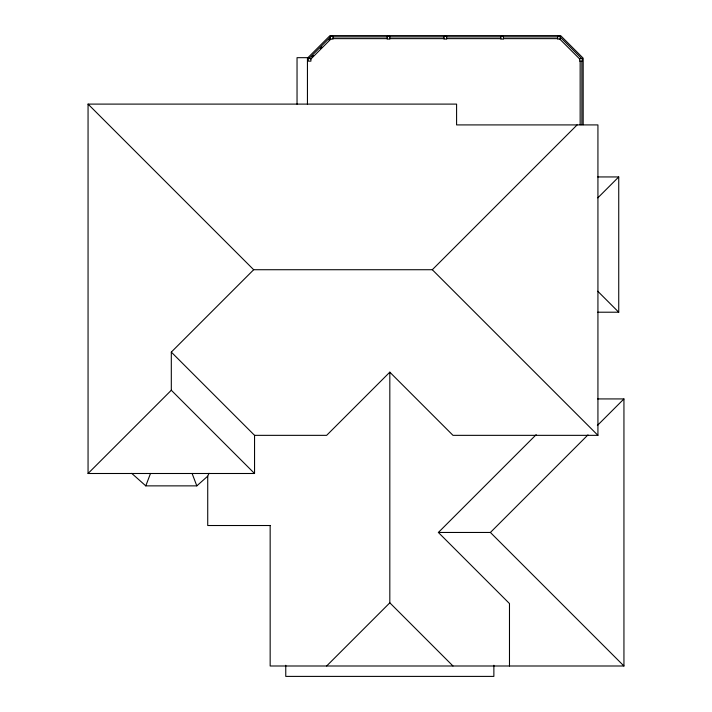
<?xml version="1.0" encoding="UTF-8"?>
<svg xmlns="http://www.w3.org/2000/svg" width="712" height="712" viewBox="0 0 712 712"><rect width="100%" height="100%" fill="white"/><g stroke="black" fill="none" stroke-linecap="round" stroke-linejoin="round"><path stroke-width="1.07" d="M131.711 473.347L145.791 485.869L150.517 473.427M270.542 525.518L207.726 525.518L207.726 476.168L209.017 473.284M308.919 58.544L330.386 37.077M311.705 56.987L313.262 55.429M320.267 48.425L321.824 46.867M328.828 39.863L330.386 38.306M310.913 59.007L330.849 39.071M171.307 352.102L253.677 269.723L432.309 269.723L597.929 435.344L452.992 435.344L389.82 372.162L326.639 435.344L254.549 435.344L171.307 352.102L171.307 390.247L254.549 473.498L254.549 435.344M254.549 473.498L88.057 473.498L171.307 390.247M432.309 269.723L577.112 124.912M597.813 197.865L618.737 176.941L597.769 176.941M509.481 665.996L509.481 603.562L438.378 532.46L536.207 434.632M326.639 665.996L389.82 602.815L389.82 372.162M438.378 532.46L490.399 532.46L587.987 434.881M597.368 425.5L623.943 398.925L597.653 398.925M145.791 485.869L196.815 485.869L207.726 476.168M332.985 36.899L387.195 36.899M389.802 36.899L444.012 36.899M446.611 36.899L500.83 36.899M503.428 36.899L557.647 36.899M332.985 38.635L387.195 38.635M389.802 38.635L444.012 38.635M446.611 38.635L500.83 38.635M503.428 38.635L557.647 38.635M309.177 57.672L297.038 57.672L297.038 104.201M88.057 473.498L88.057 104.103L456.588 104.103L456.588 124.912L597.929 124.912L597.929 435.344M597.769 312.212L618.737 312.212L618.737 176.941M623.943 398.925L623.943 665.996L270.16 665.996L270.16 525.518M560.246 37.077L581.704 58.544M559.783 39.071L579.719 59.007M597.742 291.217L618.737 312.212M88.057 104.103L253.677 269.723M490.399 532.46L623.943 665.996M389.82 602.815L452.992 665.996M192.089 473.427L196.815 485.869M583.181 124.751L583.181 58.179L560.602 35.6L330.021 35.6L307.442 58.179L307.442 104.326M581.882 61.143L581.882 124.76M580.147 61.143L580.147 124.76M493.87 665.266L493.87 676.4L285.761 676.4L285.761 665.266M332.985 36.463L330.386 36.463L330.386 39.071L332.985 39.071L332.985 36.463M389.802 36.463L387.195 36.463L387.195 39.071L389.802 39.071L389.802 36.463M446.611 36.463L444.012 36.463L444.012 39.071L446.611 39.071L446.611 36.463M503.428 36.463L500.83 36.463L500.83 39.071L503.428 39.071L503.428 36.463M560.246 36.463L557.647 36.463L557.647 39.071L560.246 39.071L560.246 36.463M310.913 58.544L308.305 58.544L308.305 61.143L310.913 61.143L310.913 58.544M582.318 58.544L579.719 58.544L579.719 61.143L582.318 61.143L582.318 58.544"/></g></svg>
